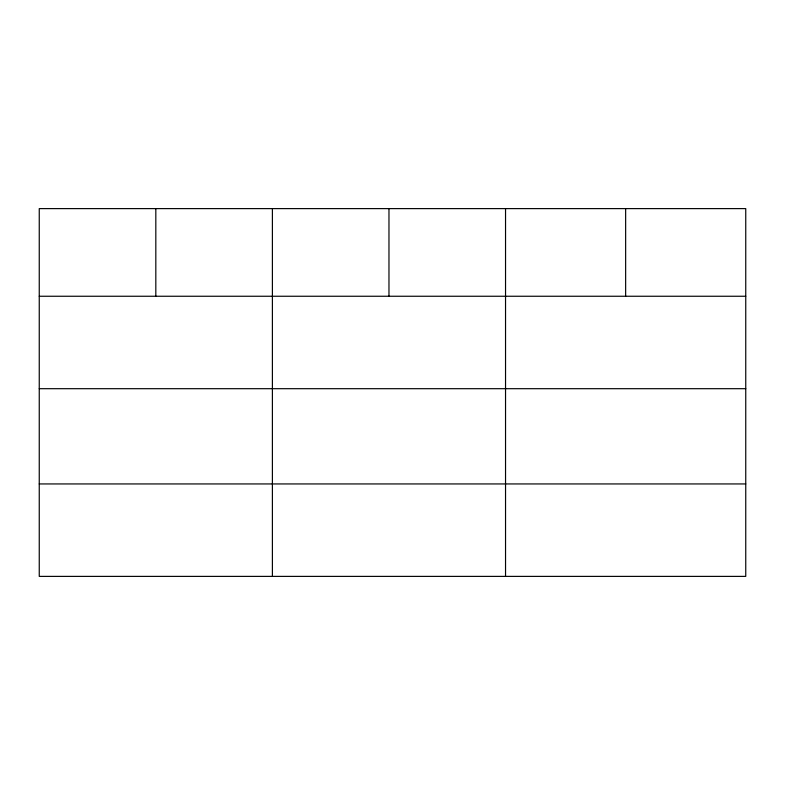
<?xml version="1.0" encoding="UTF-8"?>
<svg xmlns="http://www.w3.org/2000/svg" width="785" height="785" viewBox="0 0 785 785"><rect width="100%" height="100%" fill="white"/><g stroke="black" fill="none" stroke-linecap="round" stroke-linejoin="round"><path stroke-width="1.18" d="M745.75 388.693L745.75 208.614L39.25 208.614L39.25 576.386L745.75 576.386L745.75 388.693L39.25 388.693M39.25 296.249L745.75 296.249M39.25 483.943L745.75 483.943M625.645 208.614L625.645 296.249M505.54 208.614L505.54 576.386M388.967 208.614L388.967 296.249M272.395 208.614L272.395 576.386M155.822 208.614L155.822 296.249"/></g></svg>
